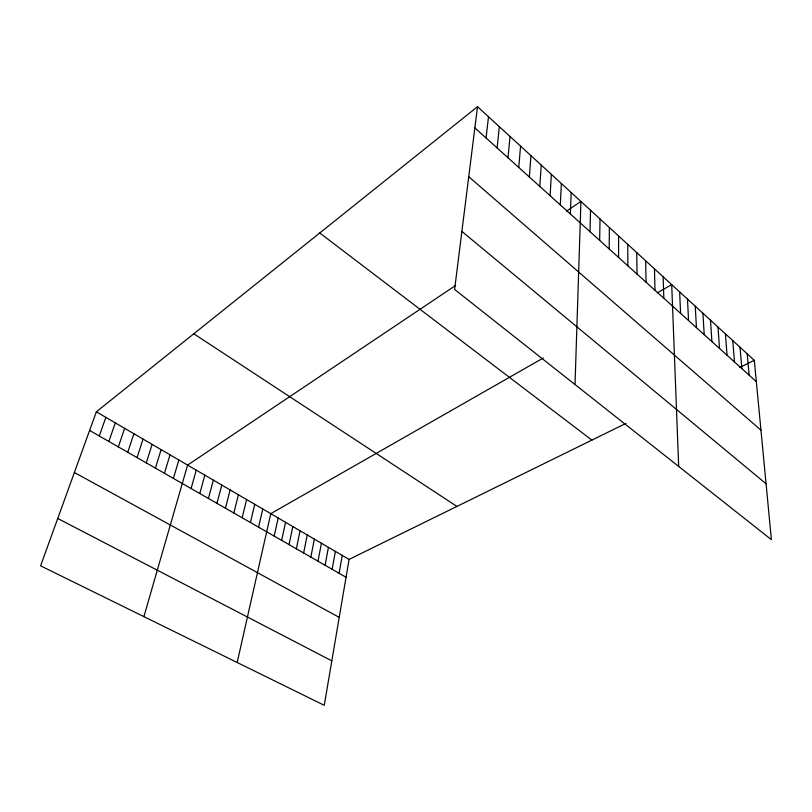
<?xml version="1.0" encoding="UTF-8"?>
<svg xmlns="http://www.w3.org/2000/svg" width="812" height="812" viewBox="0 0 812 812"><rect width="100%" height="100%" fill="white"/><g stroke="black" fill="none" stroke-linecap="round" stroke-linejoin="round"><path stroke-width="1.22" d="M618.582 257.455L618.622 235.998M609.183 248.98L609.386 227.533M599.662 240.403L600.027 218.946M590.019 231.704L590.537 210.257M575.018 384.563L580.935 201.457L566.593 211.069M570.339 213.962L571.201 192.535M560.3 204.908L561.346 183.502M550.12 195.733L551.348 174.347M539.807 186.435L541.228 165.069M529.353 177.016L530.967 155.671M518.756 167.455L520.563 146.13M508.007 157.772L510.027 136.477M497.117 147.946L499.339 126.682M486.063 137.979L488.499 116.745M477.517 106.687L454.608 289.448L771.4 539.665L754.297 360.325L477.517 106.687L96.344 411.806L40.6 565.832L324.252 705.313L349.089 559.397L626.011 423.346M339.122 573.282L342.258 555.398M332.149 569.283L335.366 551.378M325.104 565.253L328.413 547.318M318.01 561.193L321.41 543.228M310.854 557.103L314.356 539.107M303.647 552.972L307.24 534.956M296.37 548.811L300.064 530.764M289.042 544.608L292.827 526.541M281.652 540.376L285.54 522.278M274.192 536.113L278.181 517.985M237.175 662.501L270.772 513.661L543.34 357.96M258.581 527.171L262.783 509.002M250.411 522.492L254.735 504.293M242.169 517.772L246.604 499.553M233.846 513.011L238.403 494.762M225.452 508.2L230.131 489.93M216.977 503.359L221.777 485.048M208.43 498.456L213.353 480.136M199.803 493.513L204.847 475.162M191.084 488.53L196.26 470.148M143.907 616.633L187.602 465.093L455.552 285.499M173.413 478.41L178.853 459.988M164.46 473.284L170.033 454.832M155.417 468.108L161.121 449.635M146.282 462.881L152.128 444.387M137.066 457.603L143.054 439.079M127.748 452.274L133.889 433.73M118.349 446.894L124.642 428.33M108.859 441.454L115.294 422.879M99.277 435.973L105.864 417.368M657.334 292.848L671.707 284.636L678.68 466.433M739.702 367.501L754.297 360.325M57.743 518.472L331.814 660.866M74.369 472.513L339.223 617.384M89.604 430.431L346.054 577.251M96.344 411.806L349.089 559.397M193.804 333.783L456.933 506.414M319.755 232.973L591.887 440.114M461.886 231.4L766.071 483.769M468.737 176.671L760.956 430.167M474.858 127.88L756.327 381.64M747.192 353.819L749.131 375.144M740.016 347.242L741.853 368.587M732.759 340.583L734.495 361.949M725.42 333.864L727.044 355.24M718.001 327.063L719.523 348.45M710.5 320.192L711.911 341.588M702.918 313.239L704.217 334.656M695.245 306.205L696.432 327.632M687.49 299.1L688.556 320.537M679.644 291.914L680.588 313.351M663.13 276.78L663.82 298.237M654.452 268.823L655 290.28M645.662 260.774L646.068 282.231M636.76 252.613L637.024 274.08M627.747 244.361L627.869 265.818"/></g></svg>
